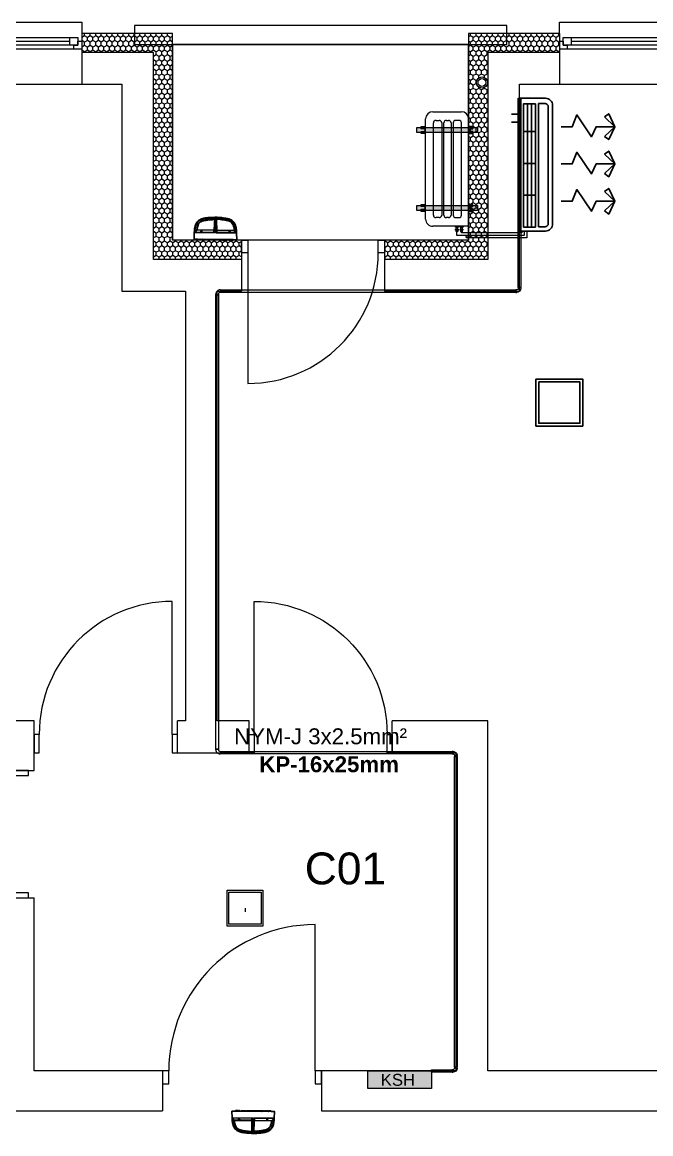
# Model space of a CAD drawing. Header units: feet. Extents: x 2565673 to 2624673, y -122443 to -81443.
# Drawn here: x 2591680 to 2595629, y -100154 to -93169 of the extents above; entities that cross this region are included whole.
import ezdxf

# ---------------------------------------------------------------- set-up
doc = ezdxf.new("R2010")
doc.units = ezdxf.units.FT
doc.header["$MEASUREMENT"] = 0
for name, color, linetype, lineweight in [('00E-Ndriqimi', 5, 'Continuous', 18), ('2DE_PRO_KT', 6, 'Continuous', 15), ('Columns_Pen_No__1', 7, 'Continuous', 5), ('Columns_Pen_No__6', 5, 'Continuous', 5), ('Condensate Pipe', 5, 'Continuous', 5), ('Exterior walls_Pen_No__1', 7, 'Continuous', 5), ('Exterior walls_Pen_No__19', 255, 'Continuous', 5), ('Gas Pipe', 81, 'Continuous', 5), ('Liquid Pipe', 14, 'Continuous', 5), ('Text blocks_Pen_No__2', 8, 'Continuous', 5)]:
    doc.layers.add(name, color=color, linetype=linetype, lineweight=lineweight)
for name, color, linetype in [('00E-Ndriqimi elektrike', 5, 'Continuous'), ('AIR', 7, 'Continuous'), ('AIR-00', 8, 'Continuous'), ('AIR-03', 30, 'Continuous'), ('Columns', 7, 'Continuous'), ('Exterior walls', 7, 'Continuous')]:
    doc.layers.add(name, color=color, linetype=linetype)
for name, color, linetype, lineweight, true_color in [('Annotation - Text_Pen_No__82', 7, 'Continuous', 5, 0xaaaaaa), ('ARCHICAD Doors_Pen_No__82', 7, 'Continuous', 5, 0xaaaaaa), ('ARCHICAD Windows_Pen_No__82', 7, 'Continuous', 5, 0xaaaaaa), ('Exterior walls_Pen_No__119', 7, 'Continuous', 5, 0xdecbcb), ('Exterior walls_Pen_No__82', 7, 'Continuous', 5, 0xaaaaaa), ('Structural - Bearing_Pen_No__82', 7, 'Continuous', 5, 0xaaaaaa), ('Text blocks_Pen_No__82', 7, 'Continuous', 5, 0xaaaaaa)]:
    doc.layers.add(name, color=color, linetype=linetype, lineweight=lineweight, true_color=true_color)
doc.styles.add('CP_ATTR', font='arial.ttf')
doc.styles.add('GENERATED_STYLE_1', font='arial.ttf')
doc.styles.add('GENERATED_STYLE_2', font='arialbd.ttf')
pattern_1 = [(90, (2247653.822, -76424.967), (-34.641016, 0), [20, -40]), (90, (2247636.502, -76394.967), (-34.641016, 0), [20, -40]), (150, (2247653.822, -76404.967), (17.320508, 30), [20, -40]), (150, (2247619.18, -76404.967), (17.320508, 30), [20, -40]), (210, (2247653.822, -76424.967), (-17.320508, 30), [20, -40]), (210, (2247619.18, -76424.967), (-17.320508, 30), [20, -40])]

# ---------------------------------------------------------------- blocks, each defined once
blk = doc.blocks.new('Window 22_3')
at = {"layer": 'ARCHICAD Windows_Pen_No__82', "color": 253, "linetype": 'Continuous', "lineweight": 5, "true_color": 0xaaaaaa}
for p, q in [((-400, 50), (-400, 120)), ((-400, 120), (400, 120)), ((400, 120), (400, 50)), ((-400, 50), (-400, 0)), ((-400, 0), (-375, 0)), ((-400, 0), (-400, -50)), ((-400, 0), (-400, -50)), ((-375, 25), (-325, 25)), ((-375, -25), (-375, 25)), ((-375, 0), (-375, -25)), ((-325, 25), (325, 25)), ((-325, 25), (-325, -25)), ((-325, 25), (325, 25)), ((-325, 0), (325, 0)), ((325, -25), (325, 25)), ((325, 25), (375, 25)), ((375, 25), (375, -25)), ((375, -25), (375, 0)), ((375, 0), (400, 0)), ((400, 50), (400, 0)), ((400, 0), (400, -50)), ((400, 0), (400, -50)), ((-350, -50), (-400, -50)), ((-400, -50), (-400, -70)), ((-375, -25), (-350, -25)), ((-325, -25), (-375, -25)), ((-350, -25), (-350, -50)), ((350, -50), (-350, -50)), ((325, -25), (-325, -25)), ((375, -25), (325, -25)), ((350, -50), (350, -25)), ((350, -25), (375, -25)), ((400, -50), (350, -50)), ((400, -50), (400, -70)), ((-400, -70), (-400, -270)), ((400, -70), (400, -270)), ((-400, -270), (400, -270))]:
    blk.add_line(p, q, dxfattribs=at)
blk = doc.blocks.new('Wall_6', base_point=(2600624.9, -93239.2))
at = {"layer": 'Exterior walls_Pen_No__82', "linetype": 'Continuous', "lineweight": 5, "true_color": 0xaaaaaa}
h = blk.add_hatch(dxfattribs=at)
h.set_pattern_fill('STYROFOAM_SM_INSULATION', color=253, style=0, pattern_type=2)
h.set_pattern_definition(pattern_1)
h.paths.add_polyline_path([(2594484.9, -93239.2), (2594604.9, -93359.2), (2595054.9, -93359.2), (2595054.9, -93339.2), (2595054.9, -93289.2), (2595054.9, -93239.2)])
at = {"layer": 'Exterior walls_Pen_No__82', "color": 253, "linetype": 'Continuous', "lineweight": 5, "true_color": 0xaaaaaa}
for p, q in [((2595054.9, -93239.2), (2595054.9, -93289.2)), ((2595054.9, -93289.2), (2595054.9, -93339.2)), ((2595054.9, -93359.2), (2594604.9, -93359.2)), ((2595054.9, -93339.2), (2595054.9, -93359.2)), ((2595054.9, -93359.2), (2595054.9, -93559.2))]:
    blk.add_line(p, q, dxfattribs=at)
at = {"layer": 'Exterior walls_Pen_No__82', "color": 253, "linetype": 'Continuous', "lineweight": 5, "true_color": 0xaaaaaa, "flags": 128}
for points in [[(2595054.9, -93239.2), (2594484.9, -93239.2)], [(2594804.9, -93559.2), (2595054.9, -93559.2)]]:
    blk.add_lwpolyline(points, dxfattribs=at)
at = {"layer": 'ARCHICAD Windows_Pen_No__82', "color": 253, "linetype": 'Continuous', "lineweight": 5, "true_color": 0xaaaaaa, "zscale": 1000}
blk.add_blockref('Window 22_3', (2595454.9, -93289.2), dxfattribs=at)
blk = doc.blocks.new('Wall_7', base_point=(2594484.9, -93239.2))
at = {"layer": 'Exterior walls_Pen_No__82', "linetype": 'Continuous', "lineweight": 5, "true_color": 0xaaaaaa}
h = blk.add_hatch(dxfattribs=at)
h.set_pattern_fill('STYROFOAM_SM_INSULATION', color=253, style=0, pattern_type=2)
h.set_pattern_definition(pattern_1)
h.paths.add_polyline_path([(2594484.9, -93239.2), (2594484.9, -93583), (2594568.9, -93583), (2594551.4, -93578.3), (2594538.6, -93565.5), (2594533.9, -93548), (2594538.6, -93530.5), (2594551.4, -93517.7), (2594568.9, -93513), (2594586.4, -93517.7), (2594599.2, -93530.5), (2594603.9, -93548), (2594599.2, -93565.5), (2594586.4, -93578.3), (2594568.9, -93583), (2594604.9, -93583), (2594604.9, -93359.2)])
h = blk.add_hatch(dxfattribs=at)
h.set_pattern_fill('STYROFOAM_SM_INSULATION', color=253, style=0, pattern_type=2)
h.set_pattern_definition(pattern_1)
h.paths.add_polyline_path([(2594484.9, -93583), (2594484.9, -94539.2), (2594604.9, -94659.2), (2594604.9, -93583)])
at = {"layer": 'Exterior walls_Pen_No__82', "color": 253, "linetype": 'Continuous', "lineweight": 5, "true_color": 0xaaaaaa}
for p, q in [((2594604.9, -93359.2), (2594604.9, -93583)), ((2594604.9, -93583), (2594604.9, -94659.2))]:
    blk.add_line(p, q, dxfattribs=at)
at = {"layer": 'Exterior walls_Pen_No__82', "color": 253, "linetype": 'Continuous', "lineweight": 5, "true_color": 0xaaaaaa, "flags": 128}
for points in [[(2594484.9, -93239.2), (2594484.9, -94539.2)], [(2594804.9, -94859.2), (2594804.9, -93559.2)]]:
    blk.add_lwpolyline(points, dxfattribs=at)
blk = doc.blocks.new('Wall_8', base_point=(2594484.9, -94539.2))
at = {"layer": 'Exterior walls_Pen_No__82', "linetype": 'Continuous', "lineweight": 5, "true_color": 0xaaaaaa}
h = blk.add_hatch(dxfattribs=at)
h.set_pattern_fill('STYROFOAM_SM_INSULATION', color=253, style=0, pattern_type=2)
h.set_pattern_definition(pattern_1)
h.paths.add_polyline_path([(2594484.9, -94539.2), (2593957.3, -94539.2), (2593957.3, -94659.2), (2594604.9, -94659.2)])
at = {"layer": 'Exterior walls_Pen_No__82', "color": 253, "linetype": 'Continuous', "lineweight": 5, "true_color": 0xaaaaaa}
blk.add_line((2594604.9, -94659.2), (2593957.3, -94659.2), dxfattribs=at)
at = {"layer": 'Exterior walls_Pen_No__82', "color": 253, "linetype": 'Continuous', "lineweight": 5, "true_color": 0xaaaaaa, "flags": 128}
for points in [[(2594484.9, -94539.2), (2593957.3, -94539.2)], [(2593957.3, -94539.2), (2593957.3, -94859.2)], [(2593957.3, -94859.2), (2594804.9, -94859.2)]]:
    blk.add_lwpolyline(points, dxfattribs=at)
blk = doc.blocks.new('Wall_9', base_point=(2592624.9, -94539.2))
at = {"layer": 'Exterior walls_Pen_No__82', "linetype": 'Continuous', "lineweight": 5, "true_color": 0xaaaaaa}
h = blk.add_hatch(dxfattribs=at)
h.set_pattern_fill('STYROFOAM_SM_INSULATION', color=253, style=0, pattern_type=2)
h.set_pattern_definition(pattern_1)
h.paths.add_polyline_path([(2592624.9, -94539.2), (2592624.9, -93239.2), (2592504.9, -93359.2), (2592504.9, -94659.2)])
at = {"layer": 'Exterior walls_Pen_No__82', "color": 253, "linetype": 'Continuous', "lineweight": 5, "true_color": 0xaaaaaa}
blk.add_line((2592504.9, -94659.2), (2592504.9, -93359.2), dxfattribs=at)
at = {"layer": 'Exterior walls_Pen_No__82', "color": 253, "linetype": 'Continuous', "lineweight": 5, "true_color": 0xaaaaaa, "flags": 128}
for points in [[(2592624.9, -94539.2), (2592624.9, -93239.2)], [(2592304.9, -93559.2), (2592304.9, -94859.2)]]:
    blk.add_lwpolyline(points, dxfattribs=at)
blk = doc.blocks.new('Wall_10', base_point=(2592624.9, -93239.2))
at = {"layer": 'Exterior walls_Pen_No__82', "linetype": 'Continuous', "lineweight": 5, "true_color": 0xaaaaaa}
h = blk.add_hatch(dxfattribs=at)
h.set_pattern_fill('STYROFOAM_SM_INSULATION', color=253, style=0, pattern_type=2)
h.set_pattern_definition(pattern_1)
h.paths.add_polyline_path([(2592624.9, -93239.2), (2592054.9, -93239.2), (2592054.9, -93289.2), (2592054.9, -93339.2), (2592054.9, -93359.2), (2592504.9, -93359.2)])
at = {"layer": 'Exterior walls_Pen_No__82', "color": 253, "linetype": 'Continuous', "lineweight": 5, "true_color": 0xaaaaaa}
for p, q in [((2592054.9, -93239.2), (2592054.9, -93289.2)), ((2592054.9, -93289.2), (2592054.9, -93339.2)), ((2592054.9, -93339.2), (2592054.9, -93359.2)), ((2592504.9, -93359.2), (2592054.9, -93359.2)), ((2592054.9, -93359.2), (2592054.9, -93559.2))]:
    blk.add_line(p, q, dxfattribs=at)
at = {"layer": 'Exterior walls_Pen_No__82', "color": 253, "linetype": 'Continuous', "lineweight": 5, "true_color": 0xaaaaaa, "flags": 128}
for points in [[(2592624.9, -93239.2), (2592054.9, -93239.2)], [(2592054.9, -93559.2), (2592304.9, -93559.2)]]:
    blk.add_lwpolyline(points, dxfattribs=at)
at = {"layer": 'ARCHICAD Windows_Pen_No__82', "color": 253, "linetype": 'Continuous', "lineweight": 5, "true_color": 0xaaaaaa, "zscale": 1000}
blk.add_blockref('Window 22_3', (2591654.9, -93289.2), dxfattribs=at)
blk = doc.blocks.new('Storefront with Transom 22_4')
at = {"layer": 'ARCHICAD Doors_Pen_No__82', "color": 253, "linetype": 'Continuous', "lineweight": 5, "true_color": 0xaaaaaa}
for p, q in [((460, 0), (460, 920)), ((-500, 0), (-500, -80)), ((-460, 0), (-500, 0)), ((-500, 0), (-500, -80)), ((-500, 0), (-500, -80)), ((-460, -80), (-460, 0)), ((460, 0), (460, -80)), ((500, 0), (460, 0)), ((500, -80), (500, 0)), ((500, 0), (500, -80)), ((500, 0), (500, -80)), ((-500, -80), (-460, -80)), ((-500, -80), (-500, -250)), ((460, -80), (500, -80)), ((500, -80), (500, -250))]:
    blk.add_line(p, q, dxfattribs=at)
blk.add_arc((460, 0), 920, 90, 180, dxfattribs=at)
blk = doc.blocks.new('Wall_38', base_point=(2600504.9, -100009.2))
at = {"layer": 'Exterior walls_Pen_No__82', "color": 253, "linetype": 'Continuous', "lineweight": 5, "true_color": 0xaaaaaa}
for p, q in [((2592560.7, -99759.2), (2592560.7, -99839.2)), ((2593560.7, -99759.2), (2593560.7, -99839.2)), ((2592560.7, -99839.2), (2592560.7, -100009.2)), ((2593560.7, -99839.2), (2593560.7, -100009.2))]:
    blk.add_line(p, q, dxfattribs=at)
at = {"layer": 'Exterior walls_Pen_No__82', "color": 253, "linetype": 'Continuous', "lineweight": 5, "true_color": 0xaaaaaa, "flags": 128}
for points in [[(2592560.7, -99759.2), (2591754.9, -99759.2)], [(2594404.9, -99759.2), (2593560.7, -99759.2)], [(2597204.9, -99759.2), (2594604.9, -99759.2)], [(2587754.9, -100009.2), (2592560.7, -100009.2)], [(2593560.7, -100009.2), (2599354.9, -100009.2)]]:
    blk.add_lwpolyline(points, dxfattribs=at)
at = {"layer": 'ARCHICAD Doors_Pen_No__82', "color": 253, "linetype": 'Continuous', "lineweight": 5, "true_color": 0xaaaaaa, "zscale": 1000}
blk.add_blockref('Storefront with Transom 22_4', (2593060.7, -99759.2), dxfattribs=at)
blk = doc.blocks.new('Entrance Door 22_3')
at = {"layer": 'ARCHICAD Doors_Pen_No__82', "color": 253, "linetype": 'Continuous', "lineweight": 5, "true_color": 0xaaaaaa}
for p, q in [((418, 0), (418, 836)), ((-450, 0), (-450, 85)), ((450, 0), (450, 85)), ((-418, 0), (-450, 0)), ((-450, 0), (-450, -115)), ((-450, -115), (-450, 0)), ((-450, -115), (-450, 0)), ((-418, -115), (-418, 0)), ((450, 0), (418, 0)), ((418, 0), (418, -115)), ((450, -115), (450, 0)), ((450, -115), (450, 0)), ((450, -115), (450, 0)), ((-450, -115), (-418, -115)), ((418, -115), (450, -115))]:
    blk.add_line(p, q, dxfattribs=at)
blk.add_arc((418, 0), 836, 90, 180, dxfattribs=at)
blk = doc.blocks.new('Wall_42', base_point=(2589904.9, -97759.2))
at = {"layer": 'Exterior walls_Pen_No__82', "color": 253, "linetype": 'Continuous', "lineweight": 5, "true_color": 0xaaaaaa}
for p, q in [((2591754.9, -97644.2), (2591754.9, -97559.2)), ((2592654.9, -97644.2), (2592654.9, -97559.2)), ((2593104.9, -97644.2), (2593104.9, -97559.2)), ((2594004.9, -97644.2), (2594004.9, -97559.2)), ((2591754.9, -97759.2), (2591754.9, -97644.2)), ((2592654.9, -97759.2), (2592654.9, -97644.2)), ((2593104.9, -97759.2), (2593104.9, -97644.2)), ((2594004.9, -97759.2), (2594004.9, -97644.2))]:
    blk.add_line(p, q, dxfattribs=at)
at = {"layer": 'Exterior walls_Pen_No__82', "color": 253, "linetype": 'Continuous', "lineweight": 5, "true_color": 0xaaaaaa, "flags": 128}
for points in [[(2591754.9, -97559.2), (2589904.9, -97559.2)], [(2592704.9, -97559.2), (2592654.9, -97559.2)], [(2593104.9, -97559.2), (2592904.9, -97559.2)], [(2594604.9, -97559.2), (2594004.9, -97559.2)], [(2592654.9, -97759.2), (2593104.9, -97759.2)], [(2594004.9, -97759.2), (2594404.9, -97759.2)]]:
    blk.add_lwpolyline(points, dxfattribs=at)
at = {"layer": 'ARCHICAD Doors_Pen_No__82', "color": 253, "linetype": 'Continuous', "lineweight": 5, "true_color": 0xaaaaaa, "zscale": 1000}
blk.add_blockref('Entrance Door 22_3', (2592204.9, -97644.2), dxfattribs=at)
at = {"layer": 'ARCHICAD Doors_Pen_No__82', "color": 253, "linetype": 'Continuous', "lineweight": 5, "true_color": 0xaaaaaa, "xscale": -1, "zscale": 1000}
blk.add_blockref('Entrance Door 22_3', (2593554.9, -97644.2), dxfattribs=at)
blk = doc.blocks.new('Wall_43', base_point=(2594404.9, -97759.2))
at = {"layer": 'Exterior walls_Pen_No__82', "color": 253, "linetype": 'Continuous', "lineweight": 5, "true_color": 0xaaaaaa, "flags": 128}
for points in [[(2594604.9, -99759.2), (2594604.9, -97559.2)], [(2594404.9, -97759.2), (2594404.9, -99759.2)]]:
    blk.add_lwpolyline(points, dxfattribs=at)
blk = doc.blocks.new('Wall_44', base_point=(2592904.9, -97759.2))
at = {"layer": 'Exterior walls_Pen_No__82', "color": 253, "linetype": 'Continuous', "lineweight": 5, "true_color": 0xaaaaaa, "flags": 128}
for points in [[(2592704.9, -94859.2), (2592704.9, -97559.2)], [(2592904.9, -97559.2), (2592904.9, -94859.2)]]:
    blk.add_lwpolyline(points, dxfattribs=at)
blk = doc.blocks.new('Entrance Door 22_5')
at = {"layer": 'ARCHICAD Doors_Pen_No__82', "color": 253, "linetype": 'Continuous', "lineweight": 5, "true_color": 0xaaaaaa}
for p, q in [((368, 0), (368, 736)), ((-368, 0), (-400, 0)), ((-400, 0), (-400, -115)), ((-400, 0), (-400, -115)), ((-400, 0), (-400, -115)), ((-368, -115), (-368, 0)), ((400, 0), (368, 0)), ((368, 0), (368, -115)), ((400, -115), (400, 0)), ((400, 0), (400, -115)), ((400, 0), (400, -115)), ((-400, -115), (-368, -115)), ((-400, -115), (-400, -150)), ((368, -115), (400, -115)), ((400, -115), (400, -150))]:
    blk.add_line(p, q, dxfattribs=at)
blk.add_arc((368, 0), 736, 90, 180, dxfattribs=at)
blk = doc.blocks.new('Wall_50', base_point=(2591604.9, -97759.2))
at = {"layer": 'Exterior walls_Pen_No__82', "color": 253, "linetype": 'Continuous', "lineweight": 5, "true_color": 0xaaaaaa}
for p, q in [((2591604.9, -97870.7), (2591719.9, -97870.7)), ((2591719.9, -97870.7), (2591754.9, -97870.7)), ((2591604.9, -98670.7), (2591719.9, -98670.7)), ((2591719.9, -98670.7), (2591754.9, -98670.7))]:
    blk.add_line(p, q, dxfattribs=at)
at = {"layer": 'Exterior walls_Pen_No__82', "color": 253, "linetype": 'Continuous', "lineweight": 5, "true_color": 0xaaaaaa, "flags": 128}
for points in [[(2591604.9, -97759.2), (2591604.9, -97870.7)], [(2591754.9, -97870.7), (2591754.9, -97759.2)], [(2591604.9, -98670.7), (2591604.9, -99759.2)], [(2591754.9, -99759.2), (2591754.9, -98670.7)]]:
    blk.add_lwpolyline(points, dxfattribs=at)
at = {"layer": 'ARCHICAD Doors_Pen_No__82', "color": 253, "linetype": 'Continuous', "lineweight": 5, "true_color": 0xaaaaaa, "zscale": 1000, "rotation": 90}
blk.add_blockref('Entrance Door 22_5', (2591604.9, -98270.7), dxfattribs=at)
blk = doc.blocks.new('Wall_56', base_point=(2594604.9, -93189.2))
at = {"layer": 'Exterior walls_Pen_No__82', "color": 253, "linetype": 'Continuous', "lineweight": 5, "true_color": 0xaaaaaa, "flags": 128}
for points in [[(2594724.9, -93189.2), (2592384.9, -93189.2)], [(2592504.9, -93309.2), (2594604.9, -93309.2)]]:
    blk.add_lwpolyline(points, dxfattribs=at)
blk = doc.blocks.new('Wall_57', base_point=(2594604.9, -93309.2))
at = {"layer": 'Exterior walls_Pen_No__82', "color": 253, "linetype": 'Continuous', "lineweight": 5, "true_color": 0xaaaaaa, "flags": 128}
for points in [[(2594724.9, -93309.2), (2594724.9, -93189.2)], [(2594604.9, -93309.2), (2594724.9, -93309.2)]]:
    blk.add_lwpolyline(points, dxfattribs=at)
blk = doc.blocks.new('Wall_58', base_point=(2592504.9, -93309.2))
at = {"layer": 'Exterior walls_Pen_No__82', "color": 253, "linetype": 'Continuous', "lineweight": 5, "true_color": 0xaaaaaa, "flags": 128}
for points in [[(2592384.9, -93189.2), (2592384.9, -93309.2)], [(2592384.9, -93309.2), (2592504.9, -93309.2)]]:
    blk.add_lwpolyline(points, dxfattribs=at)
blk = doc.blocks.new('Storefront with Transom 22')
at = {"layer": 'ARCHICAD Doors_Pen_No__82', "color": 253, "linetype": 'Continuous', "lineweight": 5, "true_color": 0xaaaaaa}
for p, q in [((410, 0), (410, 820)), ((-450, 40), (-450, 240)), ((450, 40), (450, 240)), ((-450, 0), (-450, 40)), ((-450, -80), (-450, 0)), ((-450, 0), (-410, 0)), ((-450, -80), (-450, 0)), ((-450, -80), (-450, 0)), ((-410, 0), (-410, -80)), ((410, -80), (410, 0)), ((410, 0), (450, 0)), ((450, 0), (450, 40)), ((450, 0), (450, -80)), ((450, -80), (450, 0)), ((450, -80), (450, 0)), ((-410, -80), (-450, -80)), ((450, -80), (410, -80))]:
    blk.add_line(p, q, dxfattribs=at)
blk.add_arc((410, 0), 820, 90, 180, dxfattribs=at)
blk = doc.blocks.new('Wall_68', base_point=(2593747.3, -94539.2))
at = {"layer": 'Exterior walls_Pen_No__82', "linetype": 'Continuous', "lineweight": 5, "true_color": 0xaaaaaa}
h = blk.add_hatch(dxfattribs=at)
h.set_pattern_fill('STYROFOAM_SM_INSULATION', color=253, style=0, pattern_type=2)
h.set_pattern_definition(pattern_1)
h.paths.add_polyline_path([(2592624.9, -94539.2), (2592504.9, -94659.2), (2593057.3, -94659.2), (2593057.3, -94539.2)])
at = {"layer": 'Exterior walls_Pen_No__82', "color": 253, "linetype": 'Continuous', "lineweight": 5, "true_color": 0xaaaaaa}
for p, q in [((2593057.3, -94539.2), (2593057.3, -94619.2)), ((2593957.3, -94539.2), (2593957.3, -94619.2)), ((2593057.3, -94619.2), (2593057.3, -94659.2)), ((2593957.3, -94619.2), (2593957.3, -94659.2)), ((2593057.3, -94659.2), (2592504.9, -94659.2)), ((2593057.3, -94659.2), (2593057.3, -94859.2)), ((2593957.3, -94659.2), (2593957.3, -94859.2))]:
    blk.add_line(p, q, dxfattribs=at)
at = {"layer": 'Exterior walls_Pen_No__82', "color": 253, "linetype": 'Continuous', "lineweight": 5, "true_color": 0xaaaaaa, "flags": 128}
for points in [[(2593057.3, -94539.2), (2592624.9, -94539.2)], [(2592304.9, -94859.2), (2592704.9, -94859.2)], [(2592904.9, -94859.2), (2593057.3, -94859.2)]]:
    blk.add_lwpolyline(points, dxfattribs=at)
at = {"layer": 'ARCHICAD Doors_Pen_No__82', "color": 253, "linetype": 'Continuous', "lineweight": 5, "true_color": 0xaaaaaa, "zscale": 1000, "rotation": 180}
blk.add_blockref('Storefront with Transom 22', (2593507.3, -94619.2), dxfattribs=at)
blk = doc.blocks.new('Column_4', base_point=(2594568.9, -93548))
at = {"layer": 'Columns_Pen_No__1', "color": 7, "linetype": 'Continuous', "lineweight": 5}
blk.add_circle((2594568.9, -93548), 35, dxfattribs=at)
at = {"layer": 'Columns_Pen_No__6', "color": 5, "linetype": 'Continuous', "lineweight": 5}
blk.add_circle((2594568.9, -93548), 25, dxfattribs=at)
blk = doc.blocks.new('CARRIER-W18-24 (FCD)')
at = {"layer": 'AIR-00'}
for p, q in [((-0.4747, -0.025), (-0.4747, -0.1)), ((0.3003, -0.05), (-0.4747, -0.05)), ((-0.2747, -0.025), (-0.2747, -0.1)), ((-0.0747, -0.025), (-0.0747, -0.1)), ((0.1253, -0.025), (0.1253, -0.1)), ((0.3003, -0.075), (-0.4747, -0.075)), ((0.3003, -0.1), (-0.4747, -0.1))]:
    blk.add_line(p, q, dxfattribs=at)
for points in [[(-0.4747, -0.025), (0.3003, -0.025), (0.3003, -0.1)], [(-0.3125, -0.2615), (-0.3125, -0.3311), (-0.2389, -0.3603), (-0.3755, -0.4524), (-0.3125, -0.4813), (-0.3125, -0.598)], [(-0.0781, -0.2615), (-0.0781, -0.3311), (-0.0045, -0.3603), (-0.1411, -0.4524), (-0.0781, -0.4813), (-0.0781, -0.598)], [(0.1563, -0.2615), (0.1563, -0.3311), (0.2299, -0.3603), (0.0933, -0.4524), (0.1563, -0.4813), (0.1563, -0.598)]]:
    blk.add_lwpolyline(points, dxfattribs=at)
blk.add_lwpolyline([(-0.4529, -0.1805), (0.2812, -0.1805, 0.414214), (0.3016, -0.1601), (0.3016, -0.1193), (-0.4733, -0.1193), (-0.4733, -0.1601, 0.414214)], format="xyb", close=True, dxfattribs=at)
for points in [[(-0.3734, -0.5351), (-0.3125, -0.598), (-0.3933, -0.5612)], [(-0.2516, -0.5351), (-0.3125, -0.598), (-0.2317, -0.5612)], [(-0.139, -0.5351), (-0.0781, -0.598), (-0.1589, -0.5612)], [(-0.0172, -0.5351), (-0.0781, -0.598), (0.0026, -0.5612)], [(0.0953, -0.5351), (0.1563, -0.598), (0.0755, -0.5612)], [(0.2172, -0.5351), (0.1563, -0.598), (0.237, -0.5612)]]:
    blk.add_lwpolyline(points, close=True, dxfattribs=at)
at = {"layer": 'AIR-03'}
for p, q in [((0.335, 0), (-0.5, 0)), ((-0.5, 0), (-0.5, -0.163)), ((0.185, 0.05), (0.185, 0)), ((0.235, 0.05), (0.235, 0))]:
    blk.add_line(p, q, dxfattribs=at)
blk.add_lwpolyline([(-0.5, 0), (-0.5, -0.163, 0.414214), (-0.455, -0.208), (0.29, -0.208, 0.414214), (0.335, -0.163), (0.335, 0)], format="xyb", dxfattribs=at)
blk = doc.blocks.new('NJS12')
at = {"layer": 'Exterior walls_Pen_No__119', "linetype": 'Continuous', "lineweight": 0, "true_color": 0xeee4e4}
for points in [[(-251.9, 55), (-252, -325), (-282.5, -325), (-282.5, 55)], [(237.5, 55), (237.5, -325), (207, -325), (206.9, 55)]]:
    blk.add_hatch(color=254, dxfattribs=at).paths.add_polyline_path(points)
at = {"color": 3, "lineweight": 13}
for p, q in [((-382.5, -225), (-382.5, -45)), ((-337.5, 0), (337.5, 0)), ((337.5, 0), (337.5, -225)), ((292.5, -270), (-337.5, -270))]:
    blk.add_line(p, q, dxfattribs=at)
at = {"color": 3}
for p, q in [((-328.1, -61.3), (-328.1, -80.8)), ((266.9, -45), (-311.8, -45)), ((283.2, -80.8), (283.2, -61.3)), ((-328.1, -139.5), (-328.1, -126.5)), ((-311.8, -97.1), (266.9, -97.1)), ((-311.8, -110.2), (266.9, -110.2)), ((283.2, -126.5), (283.2, -139.5)), ((-328.1, -204.8), (-328.1, -185.2)), ((266.9, -155.8), (-311.8, -155.8)), ((-311.8, -168.9), (266.9, -168.9)), ((283.2, -185.2), (283.2, -204.8)), ((266.9, -221.1), (-311.8, -221.1))]:
    blk.add_line(p, q, dxfattribs=at)
for points in [[(-244.6, 0), (-244.6, 27.1), (-258.9, 27.1), (-258.9, 11.8, -1), (-275.6, 11.8), (-275.6, 27.1), (-289.9, 27.1), (-289.9, 0)], [(244.9, 0), (244.9, 27.1), (230.6, 27.1), (230.6, 11.8, -1), (213.9, 11.8), (213.9, 27.1), (199.6, 27.1), (199.6, 0)], [(337.5, -35), (341, -35, -0.414214), (343.9, -37.9), (343.9, -51.1, -0.414214), (341, -54), (337.5, -54)], [(337.5, -64), (341, -64, -0.414214), (343.9, -66.9), (343.9, -80.1, -0.414214), (341, -83), (337.5, -83)], [(-244.6, -270), (-244.6, -297.2), (-258.9, -297.2), (-258.9, -281.9, 1), (-275.6, -281.9), (-275.6, -297.2), (-289.9, -297.2), (-289.9, -270)], [(244.9, -270), (244.9, -297.2), (230.6, -297.2), (230.6, -281.9, 1), (213.9, -281.9), (213.9, -297.2), (199.6, -297.2), (199.6, -270)]]:
    blk.add_lwpolyline(points, format="xyb", dxfattribs=at)
for points in [[(343.9, -40.4), (355.9, -40.4), (355.9, -48.6), (343.9, -48.6)], [(343.9, -69.4), (355.9, -69.4), (355.9, -77.6), (343.9, -77.6)], [(355.9, -36.6), (362.7, -36.6), (362.7, -52.4), (355.9, -52.4)], [(355.9, -65.6), (362.7, -65.6), (362.7, -81.4), (355.9, -81.4)]]:
    blk.add_lwpolyline(points, close=True, dxfattribs=at)
for points in [[(362.7, -39.6), (368.9, -39.6, -0.414214), (371.7, -42.4), (371.7, -46.6, -0.414214), (368.9, -49.4), (362.7, -49.4)], [(362.7, -68.6), (368.9, -68.6, -0.414214), (371.7, -71.4), (371.7, -75.6, -0.414214), (368.9, -78.4), (362.7, -78.4)]]:
    blk.add_lwpolyline(points, format="xyb", close=True, dxfattribs=at)
at = {"lineweight": 13}
blk.add_lwpolyline([(237.5, -270), (237.5, -325)], dxfattribs=at)
at = {"color": 3, "lineweight": 13}
for centre, start, end in [((-337.5, -45), 90, 180), ((-337.5, -225), 180, 270), ((292.5, -225), 270, 0)]:
    blk.add_arc(centre, 45, start, end, dxfattribs=at)
at = {"color": 3}
for centre, start, end in [((-311.8, -61.3), 90, 180), ((266.9, -61.3), 0, 90), ((-311.8, -80.8), 180, 270), ((-311.8, -126.5), 90, 180), ((-311.8, -139.5), 180, 270), ((266.9, -80.8), 270, 360), ((266.9, -126.5), 0, 90), ((266.9, -139.5), 270, 360), ((-311.8, -185.2), 90, 180), ((-311.8, -204.8), 180, 270), ((266.9, -185.2), 0, 90), ((266.9, -204.8), 270, 360)]:
    blk.add_arc(centre, 16.3, start, end, dxfattribs=at)
at = {"layer": 'Exterior walls_Pen_No__1', "color": 7, "linetype": 'Continuous', "lineweight": 5, "flags": 128}
for points in [[(-251.9, 55), (-252, -325), (-282.5, -325), (-282.5, 55)], [(237.5, 55), (237.5, -325), (207, -325), (206.9, 55)]]:
    blk.add_lwpolyline(points, close=True, dxfattribs=at)
blk = doc.blocks.new('VT-8618W-SQ 18W')
blk.add_line((0, 0), (0, -23.2))
for points in [[(-112.5, 112.5), (112.5, 112.5), (112.5, -112.5), (-112.5, -112.5)], [(-100.9, 100.9), (100.9, 100.9), (100.9, -100.9), (-100.9, -100.9)]]:
    blk.add_lwpolyline(points, close=True)
blk = doc.blocks.new('VT-8624W-SQ 24W')
for points in [[(-147.5, 147.5), (147.5, 147.5), (147.5, -147.5), (-147.5, -147.5)], [(-129.8, 129.8), (129.8, 129.8), (129.8, -129.8), (-129.8, -129.8)]]:
    blk.add_lwpolyline(points, close=True)
blk = doc.blocks.new('Trup ndriques LED 1x12W per montim ne mure mbi derë te baneses')
at = {"layer": '00E-Ndriqimi elektrike', "linetype": 'Continuous', "lineweight": -3}
for points in [[(-3.5, 145.9), (-49.6, 143.6), (-55.4, 143.6), (-60, 143.6), (-65.7, 142.4), (-70.4, 142.4), (-76.1, 141.3), (-80.7, 141.3), (-86.5, 140.1), (-91.1, 139), (-96.9, 136.7), (-101.5, 135.5), (-106.1, 133.2), (-110.7, 132.1), (-115.3, 128.6), (-118.8, 126.3), (-123.4, 124), (-126.9, 120.5), (-131.5, 114.8), (-134.9, 110.1), (-138.4, 105.5), (-140.7, 99.8), (-143, 94), (-144.2, 90.5), (-144.2, 87.1), (-145.3, 83.6), (-146.5, 80.2), (-147.6, 75.5), (-147.6, 72.1), (-148.8, 67.5), (-148.8, 64), (-149.9, 59.4), (-149.9, 54.8), (-151.1, 50.2), (-151.1, 45.6), (-152.2, 40.9), (-152.2, 36.3), (-152.2, 31.7), (-153.4, 27.1), (-153.4, 22.5), (-153.4, 17.9), (-153.4, 13.3), (-154.5, 9.8), (-154.5, 5.2), (-154.5, 0.6), (-154.5, -4), (-153.4, -7.5), (-153.4, -12.1), (-153.4, -17.9), (-153.4, -22.5), (-152.2, -28.3), (-152.2, -34), (-152.2, -39.8), (-151.1, -45.6), (-151.1, -51.3), (-149.9, -57.1), (-148.8, -62.9), (-148.8, -67.5), (-147.6, -72.1), (-146.5, -76.7), (-146.5, -81.3), (-145.3, -84.8), (-144.2, -88.2), (-143, -91.7), (-141.9, -95.1), (-140.7, -98.6), (-139.6, -102.1), (-138.4, -104.4), (-136.1, -107.8), (-132.6, -112.5), (-129.2, -118.2), (-124.6, -121.7), (-119.9, -126.3), (-115.3, -129.8), (-111.9, -130.9), (-109.6, -132.1), (-106.1, -134.4), (-102.6, -135.5), (-99.2, -136.7), (-94.6, -137.8), (-90, -139), (-85.3, -139), (-80.7, -140.1), (-75, -141.3), (-69.2, -141.3), (-63.4, -142.4), (-60, -142.4), (-56.5, -142.4), (-53.1, -143.6), (-49.6, -143.6), (-3.5, -144.7), (-3.5, -121.7), (-1.2, -121.7), (0, -119.4), (0, -105.5), (-1.2, -104.4), (-3.5, -104.4), (-3.5, -102.1), (-1.2, -102.1), (0, -100.9), (0, -89.4), (-1.2, -88.2), (-3.5, -88.2), (-3.5, -87.1), (-1.2, -87.1), (0, -85.9), (0, -80.2), (-1.2, -79), (-3.5, -79), (-3.5, -77.9), (-1.2, -77.9), (0, -76.7), (0, -70.9), (-1.2, -69.8), (-3.5, -69.8), (-3.5, -68.6), (-1.2, -68.6), (0, -67.5), (0, -60.5), (-1.2, -60.5), (-3.5, -60.5), (-3.5, -58.2), (0, -58.2), (0, -57.1), (0, -54.8), (0, -53.6), (0, -45.6), (-1.2, -44.4), (0, -43.2), (0, 43.2), (-2.3, 45.6), (-3.5, 45.6), (-3.5, 47.9), (-1.2, 47.9), (0, 49), (0, 54.8), (0, 55.9), (0, 58.2), (0, 58.2), (-3.5, 58.2), (-3.5, 59.4), (-1.2, 60.5), (0, 60.5), (0, 80.2), (-1.2, 81.3), (-3.5, 81.3), (-3.5, 92.8), (-1.2, 92.8), (0, 92.8), (0, 99.8), (-1.2, 100.9), (-3.5, 100.9), (-3.5, 104.4), (-1.2, 104.4), (0, 105.5), (0, 120.5), (-1.2, 121.7), (-3.5, 121.7), (-3.5, 145.9)], [(-64.6, 9.8), (-64.6, 128.6), (-49.6, 143.6), (-49.6, 4), (-153.4, 1.7)], [(-56.5, 139), (-58.8, 139), (-62.3, 139), (-66.9, 139), (-71.5, 139), (-75, 137.8), (-78.4, 137.8), (-81.9, 136.7), (-85.3, 136.7), (-88.8, 135.5), (-93.4, 134.4), (-96.9, 133.2), (-101.5, 132.1), (-106.1, 129.8), (-110.7, 127.4), (-114.2, 126.3), (-117.6, 124), (-121.1, 121.7), (-123.4, 118.2), (-125.7, 115.9), (-128, 113.6), (-130.3, 110.1), (-132.6, 107.8), (-134.9, 102.1), (-137.2, 97.5), (-138.4, 92.8), (-139.6, 90.5), (-140.7, 87.1), (-141.9, 83.6), (-143, 79), (-144.2, 73.2), (-145.3, 67.5), (-145.3, 64), (-145.3, 61.7), (-146.5, 58.2), (-146.5, 54.8), (-147.6, 49), (-147.6, 43.2), (-148.8, 37.5), (-148.8, 30.6), (-148.8, 24.8), (-149.9, 17.9), (-149.9, 12.1), (-149.9, 5.2)], [(-65.7, 129.8), (-68, 129.8), (-71.5, 129.8), (-75, 129.8), (-78.4, 128.6), (-83, 127.4), (-88.8, 126.3), (-93.4, 125.1), (-98, 124), (-102.6, 122.8), (-106.1, 120.5), (-110.7, 118.2), (-113, 115.9), (-116.5, 113.6), (-118.8, 111.3), (-121.1, 109), (-123.4, 106.7), (-126.9, 100.9), (-130.3, 96.3), (-131.5, 90.5), (-133.8, 85.9), (-133.8, 83.6), (-134.9, 80.2), (-136.1, 76.7), (-137.2, 72.1), (-138.4, 66.3), (-138.4, 60.5), (-139.6, 57.1), (-139.6, 53.6), (-140.7, 50.2), (-140.7, 46.7), (-140.7, 42.1), (-141.9, 37.5), (-141.9, 32.9), (-143, 27.1), (-143, 22.5), (-143, 17.9), (-143, 12.1), (-143, 6.3)], [(-65.7, 128.6), (-68, 127.4), (-71.5, 127.4), (-75, 127.4), (-78.4, 126.3), (-83, 126.3), (-87.7, 125.1), (-93.4, 122.8), (-98, 121.7), (-102.6, 120.5), (-106.1, 118.2), (-109.6, 115.9), (-113, 113.6), (-115.3, 112.4), (-118.8, 109), (-121.1, 106.7), (-122.3, 104.4), (-125.7, 99.8), (-128, 94), (-130.3, 89.4), (-131.5, 84.8), (-132.6, 82.5), (-133.8, 79), (-133.8, 74.4), (-134.9, 69.8), (-136.1, 65.2), (-137.2, 59.4), (-137.2, 55.9), (-137.2, 52.5), (-138.4, 49), (-138.4, 45.6), (-139.6, 40.9), (-139.6, 36.3), (-139.6, 31.7), (-140.7, 28.3), (-140.7, 23.6), (-140.7, 19), (-140.7, 14.4), (-140.7, 7.5), (-141.9, 6.3), (-143, 6.3)], [(-66.9, 9.8), (-66.9, 129.8), (-56.5, 140.1), (-49.6, 143.6)], [(-51.9, 100.9), (-54.2, 102.1), (-55.4, 100.9), (-57.7, 99.8), (-61.1, 96.3), (-62.3, 92.8), (-61.1, 91.7), (-58.8, 91.7), (-57.7, 92.8), (-54.2, 97.5), (-51.9, 100.9)], [(-3.5, 121.7), (-3.5, -19), (-3.5, -121.7)], [(-154.5, 5.2), (-151.1, 8.6), (-143, 8.6), (-140.7, 8.6)], [(-49.6, 4), (-51.9, 6.3), (-53.1, 7.5), (-55.4, 8.6), (-57.7, 8.6), (-148.8, 6.3), (-151.1, 5.2), (-152.2, 4), (-153.4, 0.6), (-153.4, -0.6), (-153.4, -2.9), (-151.1, -5.2), (-148.8, -5.2), (-69.2, -7.5), (-66.9, -7.5), (-65.7, -9.8), (-66.9, -125.1), (-70.4, -125.1), (-73.8, -124), (-77.3, -124), (-80.7, -122.8), (-86.5, -121.7), (-92.3, -120.5), (-96.9, -118.2), (-101.5, -117.1), (-105, -115.9), (-107.3, -114.8), (-109.6, -112.5), (-111.9, -111.3), (-115.3, -107.8), (-118.8, -104.4), (-121.1, -100.9), (-122.3, -98.6), (-124.6, -95.1), (-125.7, -91.7), (-128, -87.1), (-129.2, -82.5), (-130.3, -76.7), (-131.5, -70.9), (-132.6, -65.2), (-133.8, -59.4), (-134.9, -53.6), (-136.1, -47.9), (-136.1, -42.1), (-137.2, -36.3), (-137.2, -31.7), (-137.2, -27.1), (-137.2, -22.5), (-138.4, -19), (-138.4, -15.6), (-138.4, -12.1), (-138.4, -7.5), (-138.4, -6.3)], [(-153.4, 2.9), (-51.9, 6.3)], [(-140.7, 7.5), (-55.4, 9.8), (-51.9, 8.6), (-50.7, 7.5), (-49.6, 4)], [(-3.5, 73.2), (0, 73.2)], [(-153.4, -1.7), (-49.6, -4)], [(-153.4, -2.9), (-51.9, -5.2)], [(-153.4, -5.2), (-151.1, -8.6), (-139.6, -8.6)], [(-56.5, -139), (-58.8, -139), (-62.3, -139), (-65.7, -139), (-69.2, -139), (-72.7, -137.8), (-77.3, -137.8), (-80.7, -136.7), (-85.3, -135.5), (-90, -135.5), (-93.4, -134.4), (-98, -132.1), (-102.6, -130.9), (-106.1, -129.8), (-110.7, -127.4), (-114.2, -125.1), (-117.6, -122.8), (-121.1, -120.5), (-124.6, -117.1), (-128, -113.6), (-130.3, -109), (-133.8, -104.4), (-134.9, -100.9), (-137.2, -98.6), (-138.4, -95.1), (-139.6, -90.5), (-140.7, -87.1), (-141.9, -82.5), (-143, -76.7), (-144.2, -72.1), (-145.3, -66.3), (-145.3, -60.5), (-146.5, -54.8), (-147.6, -49), (-147.6, -43.2), (-148.8, -37.5), (-148.8, -32.9), (-148.8, -27.1), (-149.9, -22.5), (-149.9, -17.9), (-149.9, -14.4), (-149.9, -11), (-149.9, -7.5), (-149.9, -5.2)], [(-139.6, -6.3), (-139.6, -9.8), (-139.6, -14.4), (-139.6, -19), (-139.6, -24.8), (-138.4, -30.6), (-138.4, -36.3), (-137.2, -42.1), (-137.2, -46.7), (-136.1, -51.3), (-136.1, -55.9), (-134.9, -61.7), (-133.8, -67.5), (-132.6, -73.2), (-131.5, -79), (-130.3, -84.8), (-129.2, -90.5), (-126.9, -95.1), (-124.6, -99.8), (-121.1, -104.4), (-117.6, -107.8), (-115.3, -110.1), (-111.9, -112.5), (-109.6, -114.8), (-107.3, -115.9), (-103.8, -118.2), (-100.3, -119.4), (-94.6, -120.5), (-88.8, -122.8), (-83, -124), (-77.3, -125.1), (-71.5, -126.3), (-65.7, -126.3), (-49.6, -143.6)], [(-68, -7.5), (-57.7, -7.5), (-53.1, -7.5), (-49.6, -4), (-49.6, -143.6)], [(-49.6, -4), (-50.7, -6.3), (-51.9, -7.5), (-55.4, -9.8), (-65.7, -9.8)], [(0, -19), (-3.5, -19)], [(-3.5, -27.1), (0, -27.1)], [(-3.5, -28.3), (0, -28.3)], [(-3.5, -34), (0, -32.9)], [(-3.5, -37.5), (-2.3, -37.5), (-1.2, -36.3), (0, -35.2)], [(-3.5, -44.4), (-1.2, -44.4)], [(-3.5, -49), (0, -49)], [(-3.5, -53.6), (0, -53.6)], [(-68, -126.3), (-68, -127.4), (-56.5, -139), (-54.2, -141.3), (-51.9, -143.6)], [(-51.9, -99.8), (-54.2, -100.9), (-56.5, -99.8), (-58.8, -98.6), (-61.1, -95.1), (-62.3, -92.8), (-61.1, -91.7), (-58.8, -91.7), (-56.5, -92.8), (-53.1, -96.3), (-51.9, -99.8)], [(-3.5, -94), (0, -94)]]:
    blk.add_lwpolyline(points, dxfattribs=at)
blk = doc.blocks.new('*U149')
for p, q in [((0, -8), (0, 8)), ((0, 8), (1189.3, 8)), ((1189.3, 8), (1189.3, -8)), ((1189.3, -8), (0, -8))]:
    blk.add_line(p, q)
at = {"style": 'CP_ATTR', "flags": 9}
for tag in ['NAME', 'PRODUCER', 'PRODUCT-TYPE', 'ARTICLE', 'FLOW', 'NUMBER', 'SYSTEM', 'FORM', 'SIZE', 'CHARACTER', 'ORDER-NO', 'GROUP', 'OTHER']:
    blk.add_attdef(tag, (0, 0), '', height=0.0001, dxfattribs=at)
blk = doc.blocks.new('*U150')
for p, q in [((0, -8), (0, 8)), ((0, 8), (5, 8)), ((15, 18), (15, 23)), ((15, 23), (31, 23)), ((31, 23), (31, 18)), ((5, -8), (0, -8))]:
    blk.add_line(p, q)
for radius in [26, 10]:
    blk.add_arc((5, 18), radius, 270, 0)
at = {"style": 'CP_ATTR', "flags": 9}
for tag in ['NAME', 'PRODUCER', 'PRODUCT-TYPE', 'ARTICLE', 'FLOW', 'NUMBER', 'SYSTEM', 'FORM', 'SIZE', 'CHARACTER', 'ORDER-NO', 'GROUP', 'OTHER']:
    blk.add_attdef(tag, (0, 0), '', height=0.0001, dxfattribs=at)
blk = doc.blocks.new('*U151')
for p, q in [((0, -8), (0, 8)), ((0, 8), (1854, 8)), ((1854, 8), (1854, -8)), ((1854, -8), (0, -8))]:
    blk.add_line(p, q)
at = {"style": 'CP_ATTR', "flags": 9}
for tag in ['NAME', 'PRODUCER', 'PRODUCT-TYPE', 'ARTICLE', 'FLOW', 'NUMBER', 'SYSTEM', 'FORM', 'SIZE', 'CHARACTER', 'ORDER-NO', 'GROUP', 'OTHER']:
    blk.add_attdef(tag, (0, 0), '', height=0.0001, dxfattribs=at)
blk = doc.blocks.new('*U152')
for p, q in [((0, -8), (0, 8)), ((0, 8), (5, 8)), ((15, 18), (15, 23)), ((15, 23), (31, 23)), ((31, 23), (31, 18)), ((5, -8), (0, -8))]:
    blk.add_line(p, q)
for radius in [26, 10]:
    blk.add_arc((5, 18), radius, 270, 0)
at = {"style": 'CP_ATTR', "flags": 9}
for tag in ['NAME', 'PRODUCER', 'PRODUCT-TYPE', 'ARTICLE', 'FLOW', 'NUMBER', 'SYSTEM', 'FORM', 'SIZE', 'CHARACTER', 'ORDER-NO', 'GROUP', 'OTHER']:
    blk.add_attdef(tag, (0, 0), '', height=0.0001, dxfattribs=at)
blk = doc.blocks.new('*U153')
for p, q in [((0, -8), (0, 8)), ((0, 8), (2854, 8)), ((2854, 8), (2854, -8)), ((2854, -8), (0, -8))]:
    blk.add_line(p, q)
at = {"style": 'CP_ATTR', "flags": 9}
for tag in ['NAME', 'PRODUCER', 'PRODUCT-TYPE', 'ARTICLE', 'FLOW', 'NUMBER', 'SYSTEM', 'FORM', 'SIZE', 'CHARACTER', 'ORDER-NO', 'GROUP', 'OTHER']:
    blk.add_attdef(tag, (0, 0), '', height=0.0001, dxfattribs=at)
blk = doc.blocks.new('*U154')
for p, q in [((0, -8), (0, 8)), ((0, 8), (5, 8)), ((15, 18), (15, 23)), ((15, 23), (31, 23)), ((31, 23), (31, 18)), ((5, -8), (0, -8))]:
    blk.add_line(p, q)
for radius in [26, 10]:
    blk.add_arc((5, 18), radius, 270, 0)
at = {"style": 'CP_ATTR', "flags": 9}
for tag in ['NAME', 'PRODUCER', 'PRODUCT-TYPE', 'ARTICLE', 'FLOW', 'NUMBER', 'SYSTEM', 'FORM', 'SIZE', 'CHARACTER', 'ORDER-NO', 'GROUP', 'OTHER']:
    blk.add_attdef(tag, (0, 0), '', height=0.0001, dxfattribs=at)
blk = doc.blocks.new('*U155')
for p, q in [((0, -8), (0, 8)), ((0, 8), (1454, 8)), ((1454, 8), (1454, -8)), ((1454, -8), (0, -8))]:
    blk.add_line(p, q)
at = {"style": 'CP_ATTR', "flags": 9}
for tag in ['NAME', 'PRODUCER', 'PRODUCT-TYPE', 'ARTICLE', 'FLOW', 'NUMBER', 'SYSTEM', 'FORM', 'SIZE', 'CHARACTER', 'ORDER-NO', 'GROUP', 'OTHER']:
    blk.add_attdef(tag, (0, 0), '', height=0.0001, dxfattribs=at)
blk = doc.blocks.new('*U156')
for p, q in [((0, -8), (0, 8)), ((0, 8), (5, 8)), ((15, 18), (15, 23)), ((15, 23), (31, 23)), ((31, 23), (31, 18)), ((5, -8), (0, -8))]:
    blk.add_line(p, q)
for radius in [26, 10]:
    blk.add_arc((5, 18), radius, 270, 0)
at = {"style": 'CP_ATTR', "flags": 9}
for tag in ['NAME', 'PRODUCER', 'PRODUCT-TYPE', 'ARTICLE', 'FLOW', 'NUMBER', 'SYSTEM', 'FORM', 'SIZE', 'CHARACTER', 'ORDER-NO', 'GROUP', 'OTHER']:
    blk.add_attdef(tag, (0, 0), '', height=0.0001, dxfattribs=at)
blk = doc.blocks.new('*U157')
for p, q in [((0, -8), (0, 8)), ((0, 8), (1954, 8)), ((1954, 8), (1954, -8)), ((1954, -8), (0, -8))]:
    blk.add_line(p, q)
at = {"style": 'CP_ATTR', "flags": 9}
for tag in ['NAME', 'PRODUCER', 'PRODUCT-TYPE', 'ARTICLE', 'FLOW', 'NUMBER', 'SYSTEM', 'FORM', 'SIZE', 'CHARACTER', 'ORDER-NO', 'GROUP', 'OTHER']:
    blk.add_attdef(tag, (0, 0), '', height=0.0001, dxfattribs=at)
blk = doc.blocks.new('*U158')
for p, q in [((0, -8), (0, 8)), ((0, 8), (5, 8)), ((15, 18), (15, 23)), ((15, 23), (31, 23)), ((31, 23), (31, 18)), ((5, -8), (0, -8))]:
    blk.add_line(p, q)
for radius in [26, 10]:
    blk.add_arc((5, 18), radius, 270, 0)
at = {"style": 'CP_ATTR', "flags": 9}
for tag in ['NAME', 'PRODUCER', 'PRODUCT-TYPE', 'ARTICLE', 'FLOW', 'NUMBER', 'SYSTEM', 'FORM', 'SIZE', 'CHARACTER', 'ORDER-NO', 'GROUP', 'OTHER']:
    blk.add_attdef(tag, (0, 0), '', height=0.0001, dxfattribs=at)
blk = doc.blocks.new('*U159')
for p, q in [((0, -8), (0, 8)), ((0, 8), (129.4, 8)), ((129.4, 8), (129.4, -8)), ((129.4, -8), (0, -8))]:
    blk.add_line(p, q)
at = {"style": 'CP_ATTR', "flags": 9}
for tag in ['NAME', 'PRODUCER', 'PRODUCT-TYPE', 'ARTICLE', 'FLOW', 'NUMBER', 'SYSTEM', 'FORM', 'SIZE', 'CHARACTER', 'ORDER-NO', 'GROUP', 'OTHER']:
    blk.add_attdef(tag, (0, 0), '', height=0.0001, dxfattribs=at)

msp = doc.modelspace()

# ---------------------------------------------------------------- hatches: boundary and pattern name
at = {"layer": 'Exterior walls_Pen_No__19', "linetype": 'Continuous', "lineweight": 5}
msp.add_hatch(color=255, dxfattribs=at).paths.add_polyline_path([(2593852.5, -99869.2), (2593852.5, -99759.2), (2594252.5, -99759.2), (2594252.5, -99869.2)])

# ---------------------------------------------------------------- linework, layer by layer
at = {"layer": 'Condensate Pipe'}
msp.add_lwpolyline([(2594849.9, -94481.5), (2594849.9, -94523.4), (2594479.5, -94523.4), (2594479.5, -94518.4)], dxfattribs=at)
msp.add_circle((2594477, -94518.1), 8, dxfattribs=at)
at = {"layer": 'Exterior walls_Pen_No__82', "color": 253, "linetype": 'Continuous', "lineweight": 5, "true_color": 0xaaaaaa, "flags": 128}
msp.add_lwpolyline([(2593852.5, -99869.2), (2593852.5, -99759.2), (2594252.5, -99759.2), (2594252.5, -99869.2)], close=True, dxfattribs=at)
at = {"layer": 'Gas Pipe'}
msp.add_lwpolyline([(2594834.9, -94481.5), (2594834.9, -94508.4), (2594411.4, -94508.4), (2594411.4, -94485.6)], dxfattribs=at)
at = {"layer": 'Liquid Pipe'}
msp.add_lwpolyline([(2594819.9, -94481.5), (2594819.9, -94493.4), (2594440.4, -94493.4), (2594440.3, -94485.6)], dxfattribs=at)
at = {"layer": 'Structural - Bearing_Pen_No__82', "color": 253, "linetype": 'Continuous', "lineweight": 5, "true_color": 0xaaaaaa, "flags": 128}
msp.add_lwpolyline([(2594484.9, -94537.6), (2594484.9, -93309.2), (2592624.9, -93309.2), (2592624.9, -94537.6)], close=True, dxfattribs=at)

# ---------------------------------------------------------------- block references
at = {"layer": '00E-Ndriqimi'}
msp.add_blockref('VT-8618W-SQ 18W', (2593079.9, -98736), dxfattribs=at)
at = {"layer": '00E-Ndriqimi elektrike', "ltscale": 0.015289, "xscale": 0.9245096010064542, "yscale": 0.9245096010064542, "zscale": 0.9245096010064542}
for p, rotation in [((2592893.1, -94537.4), 269.3338696857263), ((2593131.8, -100009.2), 89.33386968572626)]:
    msp.add_blockref('Trup ndriques LED 1x12W per montim ne mure mbi derë te baneses', p, dxfattribs=dict(at, rotation=rotation))
at = {"layer": '00E-Ndriqimi elektrike'}
msp.add_blockref('VT-8624W-SQ 24W', (2595054.9, -95559.2), dxfattribs=at)
at = {"layer": '2DE_PRO_KT'}
for name, p, rotation in [('*U149', (2594804.9, -93646.9), 270), ('*U153', (2592904.9, -94882.2), 270), ('*U151', (2594781.9, -94859.2), 180), ('*U157', (2594404.9, -97782.2), 270), ('*U159', (2594381.9, -99759.2), 180)]:
    msp.add_blockref(name, p, dxfattribs=dict(at, rotation=rotation))
at = {"layer": '2DE_PRO_KT', "yscale": -1, "zscale": 25, "rotation": 270}
for name, p in [('*U150', (2594804.9, -94836.2)), ('*U158', (2594404.9, -99736.2))]:
    msp.add_blockref(name, p, dxfattribs=at)
at = {"layer": '2DE_PRO_KT', "zscale": 25}
for name, p, rotation in [('*U152', (2592927.9, -94859.2), 180), ('*U154', (2592904.9, -97736.2), 270)]:
    msp.add_blockref(name, p, dxfattribs=dict(at, rotation=rotation))
at = {"layer": '2DE_PRO_KT'}
msp.add_blockref('*U155', (2592927.9, -97759.2), dxfattribs=at)
at = {"layer": '2DE_PRO_KT', "yscale": -1, "zscale": 25}
msp.add_blockref('*U156', (2594381.9, -97759.2), dxfattribs=at)
at = {"layer": 'AIR', "xscale": 999.5108336315826, "yscale": 999.5108336315826, "zscale": 999.5108336315826, "rotation": 90}
msp.add_blockref('CARRIER-W18-24 (FCD)', (2594804.9, -93981.7), dxfattribs=at)
at = {"layer": 'Columns', "color": 5, "lineweight": 5}
msp.add_blockref('Column_4', (2594568.9, -93548), dxfattribs=at)
at = {"layer": 'Exterior walls', "color": 253, "lineweight": 5, "true_color": 0xaaaaaa}
for name, p in [('Wall_10', (2592624.9, -93239.2)), ('Wall_6', (2600624.9, -93239.2)), ('Wall_9', (2592624.9, -94539.2)), ('Wall_56', (2594604.9, -93189.2)), ('Wall_58', (2592504.9, -93309.2)), ('Wall_7', (2594484.9, -93239.2)), ('Wall_57', (2594604.9, -93309.2)), ('Wall_68', (2593747.3, -94539.2)), ('Wall_8', (2594484.9, -94539.2)), ('Wall_44', (2592904.9, -97759.2)), ('Wall_42', (2589904.9, -97759.2)), ('Wall_43', (2594404.9, -97759.2)), ('Wall_50', (2591604.9, -97759.2)), ('Wall_38', (2600504.9, -100009.2))]:
    msp.add_blockref(name, p, dxfattribs=at)
at = {"layer": 'Liquid Pipe', "lineweight": 13, "rotation": 270}
msp.add_blockref('NJS12', (2594484.8, -94113.9), dxfattribs=at)

# ---------------------------------------------------------------- texts
at = {"layer": 'Annotation - Text_Pen_No__82', "color": 0, "linetype": 'Continuous', "lineweight": 5, "char_height": 100, "attachment_point": 8}
for s, insert, style in [('\\A1;NYM-J 3x2.5mm²', (2593554.7, -97707.7), 'GENERATED_STYLE_1'), ('\\A1;KP-16x25mm', (2593608.3, -97883.2), 'GENERATED_STYLE_2')]:
    msp.add_mtext(s, dxfattribs=dict(at, insert=insert, style=style))
at = {"layer": 'Text blocks_Pen_No__2', "color": 8, "linetype": 'Continuous', "lineweight": 5, "insert": (2593454.8, -98386.5), "char_height": 200, "attachment_point": 1, "style": 'GENERATED_STYLE_1'}
msp.add_mtext('\\A1;C01', dxfattribs=at)
at = {"layer": 'Text blocks_Pen_No__82', "color": 253, "linetype": 'Continuous', "lineweight": 5, "true_color": 0xaaaaaa, "insert": (2594040.6, -99777.1), "char_height": 75, "attachment_point": 2, "style": 'GENERATED_STYLE_1'}
msp.add_mtext('\\A1;KSH', dxfattribs=at)

doc.saveas('drawing.dxf')
